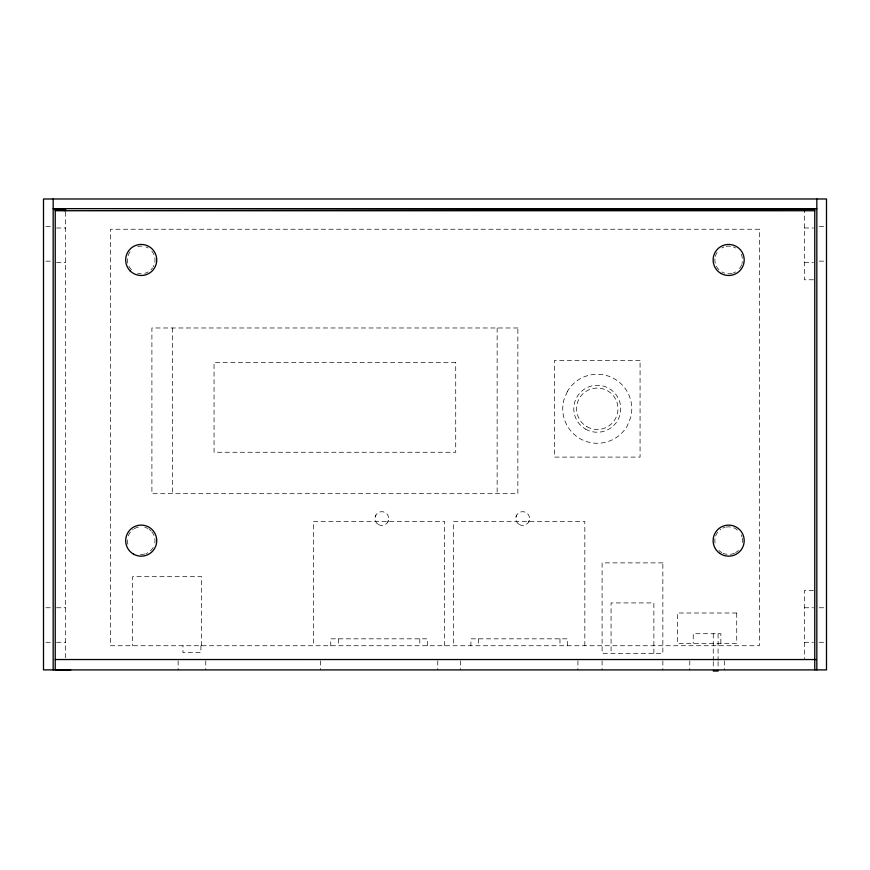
<?xml version="1.0" encoding="UTF-8"?>
<svg xmlns="http://www.w3.org/2000/svg" width="870" height="870" viewBox="0 0 870 870"><rect width="100%" height="100%" fill="white"/><g stroke="black" fill="none" stroke-linecap="round" stroke-linejoin="round"><path stroke-width="0.65" stroke-dasharray="4.35 3.26" d="M375.166 516.758L375.851 515.094M387.813 522L388.498 520.336M516.019 516.758L516.715 515.094M528.666 522L529.362 520.336M45.914 226.613L50.754 226.613M819.246 226.613L824.086 226.613M56.528 227.994L65.598 227.994M804.402 227.994L813.472 227.994M45.914 261.141L50.754 261.141M819.246 261.141L824.086 261.141M56.528 262.522L65.598 262.522M804.402 262.522L813.472 262.522M813.472 279.781L804.402 279.781L804.402 210.736M813.472 590.491L804.402 590.491L804.402 659.547M45.914 607.76L50.754 607.76M56.528 607.76L65.598 607.76M804.402 607.76L813.472 607.76M819.246 607.76L824.086 607.76M45.914 642.277L50.754 642.277M56.528 642.277L65.598 642.277M804.402 642.277L813.472 642.277M819.246 642.277L824.086 642.277M724.308 660.841L724.308 669.9M720.849 643.387L720.849 633.719L693.227 633.719L693.227 643.387M718.087 633.719L718.087 660.352M718.087 661.678L718.087 671.009M713.259 633.719L713.259 660.352M713.259 661.678L713.259 671.009M689.779 660.841L689.779 669.9M662.853 660.841L662.853 669.9M653.881 653.326L653.881 602.921L611.066 602.921L611.066 653.326M602.094 660.841L602.094 669.9M584.836 645.736L584.836 521.445L453.64 521.445L453.64 645.736M577.93 660.841L577.93 669.9M567.566 645.736L567.566 638.83L470.909 638.83L470.909 645.736M559.975 638.83L559.975 645.736M497.14 327.979L497.14 493.692M478.5 638.83L478.5 645.736M460.545 660.841L460.545 669.9M444.668 645.736L444.668 521.445L313.472 521.445L313.472 645.736M437.762 660.841L437.762 669.9M427.409 645.736L427.409 638.83L330.741 638.83L330.741 645.736M419.808 638.83L419.808 645.736M338.332 638.83L338.332 645.736M320.377 660.841L320.377 669.9M205.766 660.841L205.766 669.9M201.623 645.736L201.623 576.69L132.566 576.69L132.566 645.736M200.926 645.736L200.926 652.641L182.972 652.641L182.972 645.736M178.143 660.841L178.143 669.9M172.619 327.979L172.619 493.692M65.598 212.062L65.598 658.188M151.782 531.766A13.811 13.811 0 0 1 154.806 543.043M153.163 547.545A13.811 13.811 0 0 1 145.921 553.624M144.779 553.983A13.811 13.811 0 0 1 137.623 553.983M127.868 544.218A13.811 13.811 0 0 1 127.868 537.073M128.227 535.92A13.811 13.811 0 0 1 133.284 529.33M134.295 528.688A13.811 13.811 0 0 1 141.201 526.828M144.779 527.307A13.811 13.811 0 0 1 148.107 528.688M149.118 529.33A13.811 13.811 0 0 1 150.967 530.874M741.642 264.687A13.811 13.811 0 0 1 738.423 269.733M735.563 271.918A13.811 13.811 0 0 1 733.377 272.941M732.236 273.3A13.811 13.811 0 0 1 721.752 271.918M718.892 269.733A13.811 13.811 0 0 1 715.064 257.563M715.325 256.389A13.811 13.811 0 0 1 718.892 250.201M721.752 248.004A13.811 13.811 0 0 1 723.938 246.982M726.254 246.362A13.811 13.811 0 0 1 732.236 246.623M733.377 246.982A13.811 13.811 0 0 1 735.563 248.004M741.175 254.127A13.811 13.811 0 0 1 742.001 263.534M151.782 251.082A13.811 13.811 0 0 1 153.163 266.873M152.511 267.884A13.811 13.811 0 0 1 150.967 269.733M148.107 271.918A13.811 13.811 0 0 1 144.779 273.3M141.201 273.778A13.811 13.811 0 0 1 137.623 273.3M131.435 269.733A13.811 13.811 0 0 1 131.435 250.201M137.623 246.623A13.811 13.811 0 0 1 144.779 246.623M145.921 246.982A13.811 13.811 0 0 1 148.107 248.004M742.262 538.247A13.811 13.811 0 0 1 742.001 544.218M738.423 550.405A13.811 13.811 0 0 1 735.563 552.602M734.497 553.157A13.811 13.811 0 0 1 722.818 553.157M721.752 552.602A13.811 13.811 0 0 1 718.892 550.405M715.064 543.043A13.811 13.811 0 0 1 715.325 537.073M715.684 535.92A13.811 13.811 0 0 1 720.741 529.33M722.818 528.133A13.811 13.811 0 0 1 725.091 527.307M726.254 527.046A13.811 13.811 0 0 1 738.423 530.874M741.175 534.8A13.811 13.811 0 0 1 742.001 537.073M567.36 391.5L563.912 399.83A34.528 34.528 0 0 0 627.161 426.028L630.609 417.698A34.528 34.528 0 0 0 567.36 391.5M759.39 229.234L110.479 229.234L110.479 645.736L759.39 645.736L759.39 229.234M517.857 327.979L151.902 327.979L151.902 493.692L517.857 493.692L517.857 327.979M640.07 360.43L554.451 360.43L554.451 457.098L640.07 457.098L640.07 360.43M455.717 362.496L214.053 362.496L214.053 452.259L455.717 452.259L455.717 362.496M662.853 562.879L602.094 562.879L602.094 653.326L662.853 653.326L662.853 562.879M736.738 613.002L677.36 613.002L677.36 643.387L736.738 643.387L736.738 613.002M378.385 524.523A6.906 6.906 0 0 0 388.738 518.553A6.906 6.906 0 0 0 378.385 512.571A6.906 6.906 0 0 0 378.385 524.523M519.238 524.523A6.906 6.906 0 0 0 529.591 518.553A6.906 6.906 0 0 0 519.238 512.571A6.906 6.906 0 0 0 519.238 524.523M585.521 429.095A23.479 23.479 0 0 0 620.734 408.759A23.479 23.479 0 0 0 585.521 388.433A23.479 23.479 0 0 0 585.521 429.095M586.902 426.702A20.717 20.717 0 0 0 617.972 408.759A20.717 20.717 0 0 0 586.902 390.826A20.717 20.717 0 0 0 586.902 426.702"/><path stroke-width="1.3" d="M70.698 669.933L43.5 669.9L43.5 198.991L826.5 198.991L826.5 669.9L55.234 669.9L55.234 209.355L65.598 210.736L65.598 209.355L53.853 209.355M53.168 208.659L816.832 208.659M814.766 210.736L55.234 210.736L814.766 209.355L814.766 669.9M55.234 659.536L816.147 659.547M713.259 671.009L718.087 671.009M816.832 198.991L816.832 669.9M804.402 209.355L804.402 210.736M53.168 198.991L53.168 669.9M133.436 554.092A15.54 15.54 0 0 0 156.741 540.64A15.54 15.54 0 0 0 133.436 527.187A15.54 15.54 0 0 0 133.436 554.092M720.893 273.419A15.54 15.54 0 0 0 744.198 259.967A15.54 15.54 0 0 0 720.893 246.514A15.54 15.54 0 0 0 720.893 273.419M719.849 553.44A15.54 15.54 0 0 0 744.144 541.879A15.54 15.54 0 0 0 721.991 526.611A15.54 15.54 0 0 0 719.849 553.44M130.217 270.951A15.54 15.54 0 0 0 156.208 263.991A15.54 15.54 0 0 0 137.177 244.959A15.54 15.54 0 0 0 130.217 270.951"/></g></svg>
